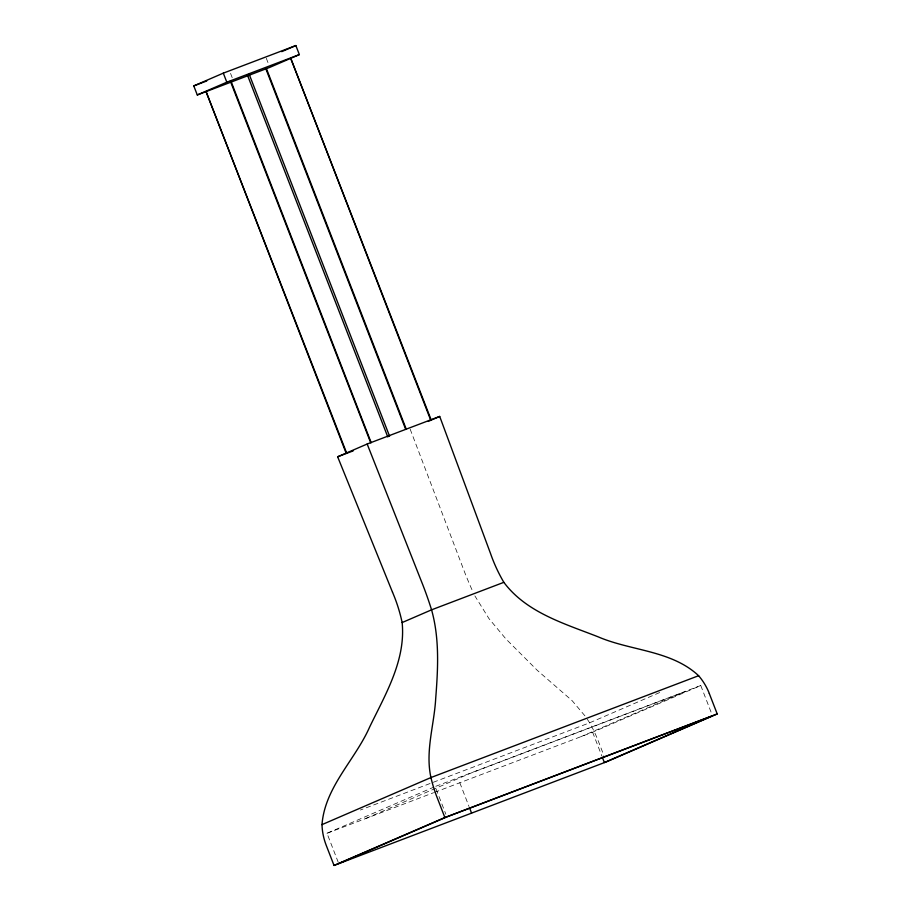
<?xml version="1.0" encoding="UTF-8"?>
<svg xmlns="http://www.w3.org/2000/svg" width="911" height="911" viewBox="0 0 911 911"><rect width="100%" height="100%" fill="white"/><g stroke="black" fill="none" stroke-linecap="round" stroke-linejoin="round"><path stroke-width="0.68" stroke-dasharray="4.55 3.42" d="M338.232 862.273L326.992 833.28L433.818 787.115M365.926 818.454L470.645 773.2L685.619 691.426L580.899 736.68M659.701 692.531L589.645 722.81L360.392 810.016M434.57 792.354L592.617 732.239L700.753 685.505L711.992 714.486M700.753 685.505L435.128 786.546L445.855 814.218M326.992 833.28L433.602 792.707M584.93 715.841L572.097 700.627L537.251 670.314L505.901 638.918L489.002 618.66L474.882 595.919M587.322 719.269L589.645 722.81A58.247 22.285 68.4 0 1 598.47 741.486L603.891 755.492M592.617 732.239L601.818 755.948M266.319 58.315L268.324 63.485M230.551 73.404L232.556 78.574M459.804 782.754L469.006 806.474M410.178 429.195L462.162 565.731A149.005 57.017 68.4 0 0 473.31 592.651"/><path stroke-width="1.37" d="M709.316 693.578L717.219 713.939L606.362 761.858L334.03 865.45L326.127 845.078A58.247 53.806 71 0 1 321.993 824.637C324.885 787.047 354.994 760.161 369.604 727.126C385.376 694.433 405.907 660.316 402.138 622.555A149.005 137.652 71 0 0 392.516 592.23M387.79 436.95L247.45 75.112L248.225 74.793M248.464 74.736L249.238 74.417L389.589 436.255M193.781 85.907L223.309 73.142L295.847 45.55L299.355 54.592L269.827 67.357L197.288 94.949L193.781 85.907L206.729 80.977M281.727 51.654L295.847 45.55M197.288 94.949L226.816 82.195L299.355 54.592M392.516 592.23L337.639 456.787L367.167 444.021L439.706 416.429L490.517 553.478A149.005 137.652 71 0 0 503.851 582.334C526.41 612.602 564.49 623.625 598.06 636.8C631.016 651.012 671.191 650.158 698.623 675.711A58.247 53.806 71 0 1 709.35 693.567M428.147 421.429L439.706 416.429M402.138 622.555L431.563 609.835L503.84 582.334M321.97 824.637L430.937 777.55L698.623 675.711M334.03 865.45L444.887 817.543L717.219 713.939M338.744 863.582L446.88 816.86L712.504 715.807L604.369 762.541L602.319 757.269M230.289 80.999L370.72 442.803M346.226 453.382L206.023 91.487L346.692 453.2M430.641 420.005L290.62 58.042L431.119 419.823M337.639 456.787L353.183 450.877M249.181 74.429L247.45 75.112M367.167 444.021L420.871 579.977A149.005 57.017 68.4 0 1 431.563 609.835C439.683 638.713 437.986 669.016 435.697 698.555C434.251 724.905 425.118 751.108 430.937 777.55M266.376 68.53L406.204 429.047M265.83 68.746L405.657 429.263M230.825 80.794L371.164 442.632M223.309 73.142L226.816 82.195M469.507 807.795L471.556 813.067M444.887 817.543L436.984 797.171A58.247 22.285 68.4 0 1 430.949 777.55"/></g></svg>
